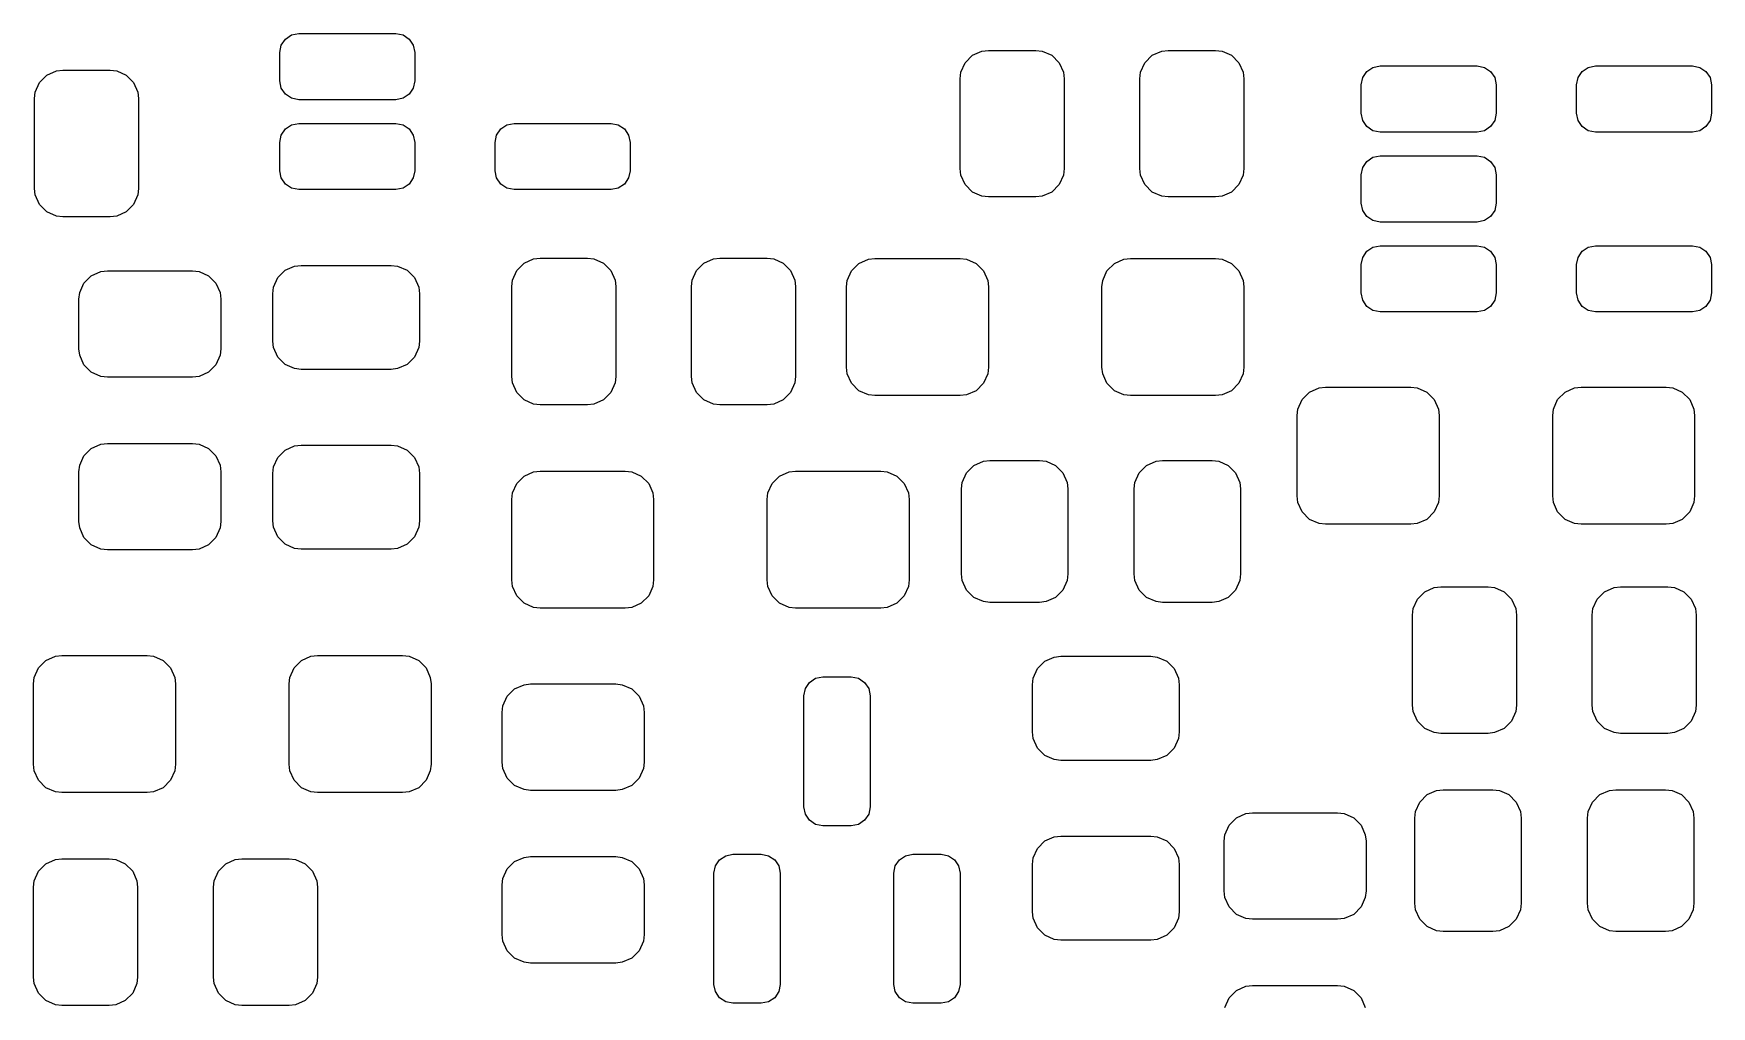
# Model space of a CAD drawing. Header units: inches. Extents: x 0.27 to 2.92, y 0.26 to 1.72.
# Drawn here: x 0.795 to 1.493, y 0.853 to 1.258 of the extents above; entities that cross this region are included whole.
import ezdxf

# ---------------------------------------------------------------- set-up
doc = ezdxf.new("R2010")
doc.units = ezdxf.units.IN
doc.header["$MEASUREMENT"] = 0
doc.layers.add('BLACK', color=250, linetype='CONTINUOUS')

msp = doc.modelspace()

# ---------------------------------------------------------------- linework, layer by layer
at = {"layer": 'BLACK', "linetype": 'CONTINUOUS'}
for p, q in [((0.90004, 1.25527), (0.9026, 1.25698)), ((0.9026, 1.25698), (0.90561, 1.25758)), ((0.90561, 1.25758), (0.94596, 1.25758)), ((0.94596, 1.25758), (0.94898, 1.25698)), ((0.94898, 1.25698), (0.95153, 1.25527)), ((0.89774, 1.2497), (0.89834, 1.25272)), ((0.89774, 1.23789), (0.89774, 1.2497)), ((0.89834, 1.25272), (0.90004, 1.25527)), ((0.95153, 1.25527), (0.95324, 1.25272)), ((0.95324, 1.25272), (0.95384, 1.2497)), ((0.95384, 1.2497), (0.95384, 1.23789)), ((1.18584, 1.24852), (1.18982, 1.25028)), ((1.18982, 1.25028), (1.19252, 1.25059)), ((1.19252, 1.25059), (1.2122, 1.25059)), ((1.2122, 1.25059), (1.21491, 1.25028)), ((1.21491, 1.25028), (1.21888, 1.24852)), ((1.26065, 1.24852), (1.26462, 1.25028)), ((1.26462, 1.25028), (1.26732, 1.25059)), ((1.26732, 1.25059), (1.28701, 1.25059)), ((1.28701, 1.25059), (1.28971, 1.25028)), ((1.28971, 1.25028), (1.29368, 1.24852)), ((1.18102, 1.24148), (1.18278, 1.24545)), ((1.18278, 1.24545), (1.18584, 1.24852)), ((1.21888, 1.24852), (1.22195, 1.24545)), ((1.22195, 1.24545), (1.2237, 1.24148)), ((1.25583, 1.24148), (1.25758, 1.24545)), ((1.25758, 1.24545), (1.26065, 1.24852)), ((1.29368, 1.24852), (1.29675, 1.24545)), ((1.29675, 1.24545), (1.29851, 1.24148)), ((1.34994, 1.24179), (1.3525, 1.2435)), ((1.3525, 1.2435), (1.35551, 1.24409)), ((1.35551, 1.24409), (1.39587, 1.24409)), ((1.39587, 1.24409), (1.39888, 1.2435)), ((1.39888, 1.2435), (1.40143, 1.24179)), ((1.43951, 1.24179), (1.44207, 1.2435)), ((1.44207, 1.2435), (1.44508, 1.24409)), ((1.44508, 1.24409), (1.48543, 1.24409)), ((1.48543, 1.24409), (1.48845, 1.2435)), ((1.48845, 1.2435), (1.491, 1.24179)), ((0.79598, 1.23322), (0.79774, 1.23719)), ((0.79774, 1.23719), (0.80081, 1.24026)), ((0.80081, 1.24026), (0.80478, 1.24201)), ((0.80478, 1.24201), (0.80748, 1.24232)), ((0.80748, 1.24232), (0.82717, 1.24232)), ((0.82717, 1.24232), (0.82987, 1.24201)), ((0.82987, 1.24201), (0.83384, 1.24026)), ((0.83384, 1.24026), (0.83691, 1.23719)), ((0.83691, 1.23719), (0.83866, 1.23322)), ((0.89834, 1.23488), (0.89774, 1.23789)), ((0.95384, 1.23789), (0.95324, 1.23488)), ((1.18071, 1.23878), (1.18102, 1.24148)), ((1.18071, 1.20138), (1.18071, 1.23878)), ((1.2237, 1.24148), (1.22402, 1.23878)), ((1.22402, 1.23878), (1.22402, 1.20138)), ((1.25551, 1.23878), (1.25583, 1.24148)), ((1.25551, 1.20138), (1.25551, 1.23878)), ((1.29851, 1.24148), (1.29882, 1.23878)), ((1.29882, 1.23878), (1.29882, 1.20138)), ((1.34764, 1.23622), (1.34824, 1.23923)), ((1.34764, 1.22441), (1.34764, 1.23622)), ((1.34824, 1.23923), (1.34994, 1.24179)), ((1.40143, 1.24179), (1.40314, 1.23923)), ((1.40314, 1.23923), (1.40374, 1.23622)), ((1.40374, 1.23622), (1.40374, 1.22441)), ((1.4372, 1.23622), (1.4378, 1.23923)), ((1.4372, 1.22441), (1.4372, 1.23622)), ((1.4378, 1.23923), (1.43951, 1.24179)), ((1.491, 1.24179), (1.49271, 1.23923)), ((1.49271, 1.23923), (1.49331, 1.23622)), ((1.49331, 1.23622), (1.49331, 1.22441)), ((0.79567, 1.23051), (0.79598, 1.23322)), ((0.79567, 1.19311), (0.79567, 1.23051)), ((0.83866, 1.23322), (0.83898, 1.23051)), ((0.83898, 1.23051), (0.83898, 1.19311)), ((0.90004, 1.23233), (0.89834, 1.23488)), ((0.9026, 1.23062), (0.90004, 1.23233)), ((0.90561, 1.23002), (0.9026, 1.23062)), ((0.94596, 1.23002), (0.90561, 1.23002)), ((0.94898, 1.23062), (0.94596, 1.23002)), ((0.95153, 1.23233), (0.94898, 1.23062)), ((0.95324, 1.23488), (0.95153, 1.23233)), ((1.34824, 1.2214), (1.34764, 1.22441)), ((1.40374, 1.22441), (1.40314, 1.2214)), ((1.4378, 1.2214), (1.4372, 1.22441)), ((1.49331, 1.22441), (1.49271, 1.2214)), ((0.89774, 1.2123), (0.89834, 1.21532)), ((0.89834, 1.21532), (0.90004, 1.21787)), ((0.90004, 1.21787), (0.9026, 1.21958)), ((0.9026, 1.21958), (0.90561, 1.22018)), ((0.90561, 1.22018), (0.94596, 1.22018)), ((0.94596, 1.22018), (0.94898, 1.21958)), ((0.94898, 1.21958), (0.95153, 1.21787)), ((0.95153, 1.21787), (0.95324, 1.21532)), ((0.95324, 1.21532), (0.95384, 1.2123)), ((0.9873, 1.2123), (0.9879, 1.21532)), ((0.9879, 1.21532), (0.98961, 1.21787)), ((0.98961, 1.21787), (0.99216, 1.21958)), ((0.99216, 1.21958), (0.99518, 1.22018)), ((0.99518, 1.22018), (1.03553, 1.22018)), ((1.03553, 1.22018), (1.03854, 1.21958)), ((1.03854, 1.21958), (1.0411, 1.21787)), ((1.0411, 1.21787), (1.04281, 1.21532)), ((1.04281, 1.21532), (1.04341, 1.2123)), ((1.34994, 1.21884), (1.34824, 1.2214)), ((1.3525, 1.21713), (1.34994, 1.21884)), ((1.35551, 1.21654), (1.3525, 1.21713)), ((1.39587, 1.21654), (1.35551, 1.21654)), ((1.39888, 1.21713), (1.39587, 1.21654)), ((1.40143, 1.21884), (1.39888, 1.21713)), ((1.40314, 1.2214), (1.40143, 1.21884)), ((1.43951, 1.21884), (1.4378, 1.2214)), ((1.44207, 1.21713), (1.43951, 1.21884)), ((1.44508, 1.21654), (1.44207, 1.21713)), ((1.48543, 1.21654), (1.44508, 1.21654)), ((1.48845, 1.21713), (1.48543, 1.21654)), ((1.491, 1.21884), (1.48845, 1.21713)), ((1.49271, 1.2214), (1.491, 1.21884)), ((0.89774, 1.20049), (0.89774, 1.2123)), ((0.95384, 1.2123), (0.95384, 1.20049)), ((0.9873, 1.20049), (0.9873, 1.2123)), ((1.04341, 1.2123), (1.04341, 1.20049)), ((1.18102, 1.19867), (1.18071, 1.20138)), ((1.22402, 1.20138), (1.2237, 1.19867)), ((1.25583, 1.19867), (1.25551, 1.20138)), ((1.29882, 1.20138), (1.29851, 1.19867)), ((1.34764, 1.19882), (1.34824, 1.20183)), ((1.34824, 1.20183), (1.34994, 1.20439)), ((1.34994, 1.20439), (1.3525, 1.20609)), ((1.3525, 1.20609), (1.35551, 1.20669)), ((1.35551, 1.20669), (1.39587, 1.20669)), ((1.39587, 1.20669), (1.39888, 1.20609)), ((1.39888, 1.20609), (1.40143, 1.20439)), ((1.40143, 1.20439), (1.40314, 1.20183)), ((1.40314, 1.20183), (1.40374, 1.19882)), ((0.89834, 1.19748), (0.89774, 1.20049)), ((0.90004, 1.19492), (0.89834, 1.19748)), ((0.9026, 1.19322), (0.90004, 1.19492)), ((0.95153, 1.19492), (0.94898, 1.19322)), ((0.95324, 1.19748), (0.95153, 1.19492)), ((0.95384, 1.20049), (0.95324, 1.19748)), ((0.9879, 1.19748), (0.9873, 1.20049)), ((0.98961, 1.19492), (0.9879, 1.19748)), ((0.99216, 1.19322), (0.98961, 1.19492)), ((1.0411, 1.19492), (1.03854, 1.19322)), ((1.04281, 1.19748), (1.0411, 1.19492)), ((1.04341, 1.20049), (1.04281, 1.19748)), ((1.18278, 1.1947), (1.18102, 1.19867)), ((1.18584, 1.19163), (1.18278, 1.1947)), ((1.22195, 1.1947), (1.21888, 1.19163)), ((1.2237, 1.19867), (1.22195, 1.1947)), ((1.25758, 1.1947), (1.25583, 1.19867)), ((1.26065, 1.19163), (1.25758, 1.1947)), ((1.29675, 1.1947), (1.29368, 1.19163)), ((1.29851, 1.19867), (1.29675, 1.1947)), ((1.34764, 1.18701), (1.34764, 1.19882)), ((1.40374, 1.19882), (1.40374, 1.18701)), ((0.79598, 1.19041), (0.79567, 1.19311)), ((0.79774, 1.18644), (0.79598, 1.19041)), ((0.83866, 1.19041), (0.83691, 1.18644)), ((0.83898, 1.19311), (0.83866, 1.19041)), ((0.90561, 1.19262), (0.9026, 1.19322)), ((0.94596, 1.19262), (0.90561, 1.19262)), ((0.94898, 1.19322), (0.94596, 1.19262)), ((0.99518, 1.19262), (0.99216, 1.19322)), ((1.03553, 1.19262), (0.99518, 1.19262)), ((1.03854, 1.19322), (1.03553, 1.19262)), ((1.18982, 1.18988), (1.18584, 1.19163)), ((1.19252, 1.18957), (1.18982, 1.18988)), ((1.2122, 1.18957), (1.19252, 1.18957)), ((1.21491, 1.18988), (1.2122, 1.18957)), ((1.21888, 1.19163), (1.21491, 1.18988)), ((1.26462, 1.18988), (1.26065, 1.19163)), ((1.26732, 1.18957), (1.26462, 1.18988)), ((1.28701, 1.18957), (1.26732, 1.18957)), ((1.28971, 1.18988), (1.28701, 1.18957)), ((1.29368, 1.19163), (1.28971, 1.18988)), ((1.34824, 1.18399), (1.34764, 1.18701)), ((1.40374, 1.18701), (1.40314, 1.18399)), ((0.80081, 1.18337), (0.79774, 1.18644)), ((0.80478, 1.18161), (0.80081, 1.18337)), ((0.80748, 1.1813), (0.80478, 1.18161)), ((0.82717, 1.1813), (0.80748, 1.1813)), ((0.82987, 1.18161), (0.82717, 1.1813)), ((0.83384, 1.18337), (0.82987, 1.18161)), ((0.83691, 1.18644), (0.83384, 1.18337)), ((1.34994, 1.18144), (1.34824, 1.18399)), ((1.3525, 1.17973), (1.34994, 1.18144)), ((1.35551, 1.17913), (1.3525, 1.17973)), ((1.39888, 1.17973), (1.39587, 1.17913)), ((1.40143, 1.18144), (1.39888, 1.17973)), ((1.40314, 1.18399), (1.40143, 1.18144)), ((1.39587, 1.17913), (1.35551, 1.17913)), ((1.34824, 1.16443), (1.34994, 1.16699)), ((1.34994, 1.16699), (1.3525, 1.16869)), ((1.3525, 1.16869), (1.35551, 1.16929)), ((1.35551, 1.16929), (1.39587, 1.16929)), ((1.39587, 1.16929), (1.39888, 1.16869)), ((1.39888, 1.16869), (1.40143, 1.16699)), ((1.40143, 1.16699), (1.40314, 1.16443)), ((1.4378, 1.16443), (1.43951, 1.16699)), ((1.43951, 1.16699), (1.44207, 1.16869)), ((1.44207, 1.16869), (1.44508, 1.16929)), ((1.44508, 1.16929), (1.48543, 1.16929)), ((1.48543, 1.16929), (1.48845, 1.16869)), ((1.48845, 1.16869), (1.491, 1.16699)), ((1.491, 1.16699), (1.49271, 1.16443)), ((0.82328, 1.15854), (0.82598, 1.15886)), ((0.82598, 1.15886), (0.86142, 1.15886)), ((0.86142, 1.15886), (0.86412, 1.15854)), ((0.89685, 1.15599), (0.89992, 1.15906)), ((0.89992, 1.15906), (0.90389, 1.16081)), ((0.90389, 1.16081), (0.90659, 1.16112)), ((0.90659, 1.16112), (0.944, 1.16112)), ((0.944, 1.16112), (0.9467, 1.16081)), ((0.9467, 1.16081), (0.95067, 1.15906)), ((0.95067, 1.15906), (0.95374, 1.15599)), ((0.99451, 1.15497), (0.99626, 1.15894)), ((0.99626, 1.15894), (0.99933, 1.16201)), ((0.99933, 1.16201), (1.0033, 1.16376)), ((1.0033, 1.16376), (1.006, 1.16407)), ((1.006, 1.16407), (1.02569, 1.16407)), ((1.02569, 1.16407), (1.02839, 1.16376)), ((1.02839, 1.16376), (1.03236, 1.16201)), ((1.03236, 1.16201), (1.03543, 1.15894)), ((1.03543, 1.15894), (1.03719, 1.15497)), ((1.06931, 1.15497), (1.07106, 1.15894)), ((1.07106, 1.15894), (1.07413, 1.16201)), ((1.07413, 1.16201), (1.0781, 1.16376)), ((1.0781, 1.16376), (1.08081, 1.16407)), ((1.08081, 1.16407), (1.10049, 1.16407)), ((1.10049, 1.16407), (1.1032, 1.16376)), ((1.1032, 1.16376), (1.10717, 1.16201)), ((1.10717, 1.16201), (1.11024, 1.15894)), ((1.11024, 1.15894), (1.11199, 1.15497)), ((1.13378, 1.15487), (1.13553, 1.15884)), ((1.13553, 1.15884), (1.1386, 1.16191)), ((1.1386, 1.16191), (1.14257, 1.16366)), ((1.14257, 1.16366), (1.14528, 1.16398)), ((1.14528, 1.16398), (1.18071, 1.16398)), ((1.18071, 1.16398), (1.18341, 1.16366)), ((1.18341, 1.16366), (1.18738, 1.16191)), ((1.18738, 1.16191), (1.19045, 1.15884)), ((1.19045, 1.15884), (1.19221, 1.15487)), ((1.24008, 1.15487), (1.24183, 1.15884)), ((1.24183, 1.15884), (1.2449, 1.16191)), ((1.2449, 1.16191), (1.24887, 1.16366)), ((1.24887, 1.16366), (1.25157, 1.16398)), ((1.25157, 1.16398), (1.28701, 1.16398)), ((1.28701, 1.16398), (1.28971, 1.16366)), ((1.28971, 1.16366), (1.29368, 1.16191)), ((1.29368, 1.16191), (1.29675, 1.15884)), ((1.29675, 1.15884), (1.29851, 1.15487)), ((1.34764, 1.16142), (1.34824, 1.16443)), ((1.34764, 1.14961), (1.34764, 1.16142)), ((1.40314, 1.16443), (1.40374, 1.16142)), ((1.40374, 1.16142), (1.40374, 1.14961)), ((1.4372, 1.16142), (1.4378, 1.16443)), ((1.4372, 1.14961), (1.4372, 1.16142)), ((1.49271, 1.16443), (1.49331, 1.16142)), ((1.49331, 1.16142), (1.49331, 1.14961)), ((0.81449, 1.14975), (0.81624, 1.15372)), ((0.81624, 1.15372), (0.81931, 1.15679)), ((0.81931, 1.15679), (0.82328, 1.15854)), ((0.86412, 1.15854), (0.86809, 1.15679)), ((0.86809, 1.15679), (0.87116, 1.15372)), ((0.87116, 1.15372), (0.87291, 1.14975)), ((0.89478, 1.14931), (0.8951, 1.15202)), ((0.8951, 1.15202), (0.89685, 1.15599)), ((0.95374, 1.15599), (0.95549, 1.15202)), ((0.95549, 1.15202), (0.95581, 1.14931)), ((0.99419, 1.15226), (0.99451, 1.15497)), ((0.99419, 1.11486), (0.99419, 1.15226)), ((1.03719, 1.15497), (1.0375, 1.15226)), ((1.0375, 1.15226), (1.0375, 1.11486)), ((1.069, 1.15226), (1.06931, 1.15497)), ((1.069, 1.11486), (1.069, 1.15226)), ((1.11199, 1.15497), (1.1123, 1.15226)), ((1.1123, 1.15226), (1.1123, 1.11486)), ((1.13346, 1.15217), (1.13378, 1.15487)), ((1.13346, 1.1187), (1.13346, 1.15217)), ((1.19221, 1.15487), (1.19252, 1.15217)), ((1.19252, 1.15217), (1.19252, 1.1187)), ((1.23976, 1.15217), (1.24008, 1.15487)), ((1.23976, 1.1187), (1.23976, 1.15217)), ((1.29851, 1.15487), (1.29882, 1.15217)), ((1.29882, 1.15217), (1.29882, 1.1187)), ((0.81417, 1.14705), (0.81449, 1.14975)), ((0.81417, 1.12638), (0.81417, 1.14705)), ((0.87291, 1.14975), (0.87323, 1.14705)), ((0.87323, 1.14705), (0.87323, 1.12638)), ((0.89478, 1.12963), (0.89478, 1.14931)), ((0.95581, 1.14931), (0.95581, 1.12963)), ((1.34824, 1.14659), (1.34764, 1.14961)), ((1.34994, 1.14404), (1.34824, 1.14659)), ((1.40314, 1.14659), (1.40143, 1.14404)), ((1.40374, 1.14961), (1.40314, 1.14659)), ((1.4378, 1.14659), (1.4372, 1.14961)), ((1.43951, 1.14404), (1.4378, 1.14659)), ((1.49271, 1.14659), (1.491, 1.14404)), ((1.49331, 1.14961), (1.49271, 1.14659)), ((1.3525, 1.14233), (1.34994, 1.14404)), ((1.35551, 1.14173), (1.3525, 1.14233)), ((1.39587, 1.14173), (1.35551, 1.14173)), ((1.39888, 1.14233), (1.39587, 1.14173)), ((1.40143, 1.14404), (1.39888, 1.14233)), ((1.44207, 1.14233), (1.43951, 1.14404)), ((1.44508, 1.14173), (1.44207, 1.14233)), ((1.48543, 1.14173), (1.44508, 1.14173)), ((1.48845, 1.14233), (1.48543, 1.14173)), ((1.491, 1.14404), (1.48845, 1.14233)), ((0.81449, 1.12367), (0.81417, 1.12638)), ((0.87323, 1.12638), (0.87291, 1.12367)), ((0.8951, 1.12692), (0.89478, 1.12963)), ((0.89685, 1.12295), (0.8951, 1.12692)), ((0.95549, 1.12692), (0.95374, 1.12295)), ((0.95581, 1.12963), (0.95549, 1.12692)), ((0.81624, 1.1197), (0.81449, 1.12367)), ((0.81931, 1.11663), (0.81624, 1.1197)), ((0.87116, 1.1197), (0.86809, 1.11663)), ((0.87291, 1.12367), (0.87116, 1.1197)), ((0.89992, 1.11988), (0.89685, 1.12295)), ((0.90389, 1.11813), (0.89992, 1.11988)), ((0.90659, 1.11781), (0.90389, 1.11813)), ((0.944, 1.11781), (0.90659, 1.11781)), ((0.9467, 1.11813), (0.944, 1.11781)), ((0.95067, 1.11988), (0.9467, 1.11813)), ((0.95374, 1.12295), (0.95067, 1.11988)), ((1.13378, 1.116), (1.13346, 1.1187)), ((1.19252, 1.1187), (1.19221, 1.116)), ((1.24008, 1.116), (1.23976, 1.1187)), ((1.29882, 1.1187), (1.29851, 1.116)), ((0.82328, 1.11488), (0.81931, 1.11663)), ((0.82598, 1.11457), (0.82328, 1.11488)), ((0.86142, 1.11457), (0.82598, 1.11457)), ((0.86412, 1.11488), (0.86142, 1.11457)), ((0.86809, 1.11663), (0.86412, 1.11488)), ((0.99451, 1.11216), (0.99419, 1.11486)), ((0.99626, 1.10819), (0.99451, 1.11216)), ((1.03719, 1.11216), (1.03543, 1.10819)), ((1.0375, 1.11486), (1.03719, 1.11216)), ((1.06931, 1.11216), (1.069, 1.11486)), ((1.07106, 1.10819), (1.06931, 1.11216)), ((1.11199, 1.11216), (1.11024, 1.10819)), ((1.1123, 1.11486), (1.11199, 1.11216)), ((1.13553, 1.11203), (1.13378, 1.116)), ((1.1386, 1.10896), (1.13553, 1.11203)), ((1.19045, 1.11203), (1.18738, 1.10896)), ((1.19221, 1.116), (1.19045, 1.11203)), ((1.24183, 1.11203), (1.24008, 1.116)), ((1.2449, 1.10896), (1.24183, 1.11203)), ((1.29675, 1.11203), (1.29368, 1.10896)), ((1.29851, 1.116), (1.29675, 1.11203)), ((1.3261, 1.10837), (1.33007, 1.11012)), ((1.33007, 1.11012), (1.33278, 1.11043)), ((1.33278, 1.11043), (1.36821, 1.11043)), ((1.36821, 1.11043), (1.37091, 1.11012)), ((1.37091, 1.11012), (1.37488, 1.10837)), ((1.4324, 1.10837), (1.43637, 1.11012)), ((1.43637, 1.11012), (1.43907, 1.11043)), ((1.43907, 1.11043), (1.47451, 1.11043)), ((1.47451, 1.11043), (1.47721, 1.11012)), ((1.47721, 1.11012), (1.48118, 1.10837)), ((0.99933, 1.10512), (0.99626, 1.10819)), ((1.0033, 1.10336), (0.99933, 1.10512)), ((1.006, 1.10305), (1.0033, 1.10336)), ((1.02569, 1.10305), (1.006, 1.10305)), ((1.02839, 1.10336), (1.02569, 1.10305)), ((1.03236, 1.10512), (1.02839, 1.10336)), ((1.03543, 1.10819), (1.03236, 1.10512)), ((1.07413, 1.10512), (1.07106, 1.10819)), ((1.0781, 1.10336), (1.07413, 1.10512)), ((1.08081, 1.10305), (1.0781, 1.10336)), ((1.10049, 1.10305), (1.08081, 1.10305)), ((1.1032, 1.10336), (1.10049, 1.10305)), ((1.10717, 1.10512), (1.1032, 1.10336)), ((1.11024, 1.10819), (1.10717, 1.10512)), ((1.14257, 1.1072), (1.1386, 1.10896)), ((1.14528, 1.10689), (1.14257, 1.1072)), ((1.18071, 1.10689), (1.14528, 1.10689)), ((1.18341, 1.1072), (1.18071, 1.10689)), ((1.18738, 1.10896), (1.18341, 1.1072)), ((1.24887, 1.1072), (1.2449, 1.10896)), ((1.25157, 1.10689), (1.24887, 1.1072)), ((1.28701, 1.10689), (1.25157, 1.10689)), ((1.28971, 1.1072), (1.28701, 1.10689)), ((1.29368, 1.10896), (1.28971, 1.1072)), ((1.32128, 1.10133), (1.32303, 1.1053)), ((1.32303, 1.1053), (1.3261, 1.10837)), ((1.37488, 1.10837), (1.37795, 1.1053)), ((1.37795, 1.1053), (1.37971, 1.10133)), ((1.42758, 1.10133), (1.42933, 1.1053)), ((1.42933, 1.1053), (1.4324, 1.10837)), ((1.48118, 1.10837), (1.48425, 1.1053)), ((1.48425, 1.1053), (1.48601, 1.10133)), ((1.32096, 1.09862), (1.32128, 1.10133)), ((1.32096, 1.06516), (1.32096, 1.09862)), ((1.37971, 1.10133), (1.38002, 1.09862)), ((1.38002, 1.09862), (1.38002, 1.06516)), ((1.42726, 1.09862), (1.42758, 1.10133)), ((1.42726, 1.06516), (1.42726, 1.09862)), ((1.48601, 1.10133), (1.48632, 1.09862)), ((1.48632, 1.09862), (1.48632, 1.06516)), ((0.81624, 1.08187), (0.81931, 1.08494)), ((0.81931, 1.08494), (0.82328, 1.08669)), ((0.82328, 1.08669), (0.82598, 1.08701)), ((0.82598, 1.08701), (0.86142, 1.08701)), ((0.86142, 1.08701), (0.86412, 1.08669)), ((0.86412, 1.08669), (0.86809, 1.08494)), ((0.86809, 1.08494), (0.87116, 1.08187)), ((0.89685, 1.08118), (0.89992, 1.08425)), ((0.89992, 1.08425), (0.90389, 1.08601)), ((0.90389, 1.08601), (0.90659, 1.08632)), ((0.90659, 1.08632), (0.944, 1.08632)), ((0.944, 1.08632), (0.9467, 1.08601)), ((0.9467, 1.08601), (0.95067, 1.08425)), ((0.95067, 1.08425), (0.95374, 1.08118)), ((0.81417, 1.0752), (0.81449, 1.0779)), ((0.81417, 1.05453), (0.81417, 1.0752)), ((0.81449, 1.0779), (0.81624, 1.08187)), ((0.87116, 1.08187), (0.87291, 1.0779)), ((0.87291, 1.0779), (0.87323, 1.0752)), ((0.87323, 1.0752), (0.87323, 1.05453)), ((0.89478, 1.07451), (0.8951, 1.07721)), ((0.8951, 1.07721), (0.89685, 1.08118)), ((0.95374, 1.08118), (0.95549, 1.07721)), ((0.95549, 1.07721), (0.95581, 1.07451)), ((0.99933, 1.07343), (1.0033, 1.07518)), ((1.0033, 1.07518), (1.006, 1.07549)), ((1.006, 1.07549), (1.04144, 1.07549)), ((1.04144, 1.07549), (1.04414, 1.07518)), ((1.04414, 1.07518), (1.04811, 1.07343)), ((1.10563, 1.07343), (1.1096, 1.07518)), ((1.1096, 1.07518), (1.1123, 1.07549)), ((1.1123, 1.07549), (1.14774, 1.07549)), ((1.14774, 1.07549), (1.15044, 1.07518)), ((1.15044, 1.07518), (1.15441, 1.07343)), ((1.18337, 1.07479), (1.18644, 1.07785)), ((1.18644, 1.07785), (1.19041, 1.07961)), ((1.19041, 1.07961), (1.19311, 1.07992)), ((1.19311, 1.07992), (1.21378, 1.07992)), ((1.21378, 1.07992), (1.21648, 1.07961)), ((1.21648, 1.07961), (1.22045, 1.07785)), ((1.22045, 1.07785), (1.22352, 1.07479)), ((1.25522, 1.07479), (1.25829, 1.07785)), ((1.25829, 1.07785), (1.26226, 1.07961)), ((1.26226, 1.07961), (1.26496, 1.07992)), ((1.26496, 1.07992), (1.28563, 1.07992)), ((1.28563, 1.07992), (1.28833, 1.07961)), ((1.28833, 1.07961), (1.2923, 1.07785)), ((1.2923, 1.07785), (1.29537, 1.07479)), ((0.89478, 1.05482), (0.89478, 1.07451)), ((0.95581, 1.07451), (0.95581, 1.05482)), ((0.99451, 1.06639), (0.99626, 1.07036)), ((0.99626, 1.07036), (0.99933, 1.07343)), ((1.04811, 1.07343), (1.05118, 1.07036)), ((1.05118, 1.07036), (1.05293, 1.06639)), ((1.10081, 1.06639), (1.10256, 1.07036)), ((1.10256, 1.07036), (1.10563, 1.07343)), ((1.15441, 1.07343), (1.15748, 1.07036)), ((1.15748, 1.07036), (1.15923, 1.06639)), ((1.1813, 1.06811), (1.18161, 1.07081)), ((1.1813, 1.03268), (1.1813, 1.06811)), ((1.18161, 1.07081), (1.18337, 1.07479)), ((1.22352, 1.07479), (1.22528, 1.07081)), ((1.22528, 1.07081), (1.22559, 1.06811)), ((1.22559, 1.06811), (1.22559, 1.03268)), ((1.25315, 1.06811), (1.25346, 1.07081)), ((1.25315, 1.03268), (1.25315, 1.06811)), ((1.25346, 1.07081), (1.25522, 1.07479)), ((1.29537, 1.07479), (1.29713, 1.07081)), ((1.29713, 1.07081), (1.29744, 1.06811)), ((1.29744, 1.06811), (1.29744, 1.03268)), ((0.99419, 1.06368), (0.99451, 1.06639)), ((0.99419, 1.03022), (0.99419, 1.06368)), ((1.05293, 1.06639), (1.05325, 1.06368)), ((1.05325, 1.06368), (1.05325, 1.03022)), ((1.10049, 1.06368), (1.10081, 1.06639)), ((1.10049, 1.03022), (1.10049, 1.06368)), ((1.15923, 1.06639), (1.15955, 1.06368)), ((1.15955, 1.06368), (1.15955, 1.03022)), ((1.32128, 1.06245), (1.32096, 1.06516)), ((1.32303, 1.05848), (1.32128, 1.06245)), ((1.37971, 1.06245), (1.37795, 1.05848)), ((1.38002, 1.06516), (1.37971, 1.06245)), ((1.42758, 1.06245), (1.42726, 1.06516)), ((1.42933, 1.05848), (1.42758, 1.06245)), ((1.48601, 1.06245), (1.48425, 1.05848)), ((1.48632, 1.06516), (1.48601, 1.06245)), ((0.81449, 1.05182), (0.81417, 1.05453)), ((0.87323, 1.05453), (0.87291, 1.05182)), ((0.8951, 1.05212), (0.89478, 1.05482)), ((0.95581, 1.05482), (0.95549, 1.05212)), ((1.3261, 1.05541), (1.32303, 1.05848)), ((1.33007, 1.05366), (1.3261, 1.05541)), ((1.37488, 1.05541), (1.37091, 1.05366)), ((1.37795, 1.05848), (1.37488, 1.05541)), ((1.4324, 1.05541), (1.42933, 1.05848)), ((1.43637, 1.05366), (1.4324, 1.05541)), ((1.48118, 1.05541), (1.47721, 1.05366)), ((1.48425, 1.05848), (1.48118, 1.05541)), ((0.81624, 1.04785), (0.81449, 1.05182)), ((0.81931, 1.04478), (0.81624, 1.04785)), ((0.87116, 1.04785), (0.86809, 1.04478)), ((0.87291, 1.05182), (0.87116, 1.04785)), ((0.89685, 1.04815), (0.8951, 1.05212)), ((0.89992, 1.04508), (0.89685, 1.04815)), ((0.95374, 1.04815), (0.95067, 1.04508)), ((0.95549, 1.05212), (0.95374, 1.04815)), ((1.33278, 1.05335), (1.33007, 1.05366)), ((1.36821, 1.05335), (1.33278, 1.05335)), ((1.37091, 1.05366), (1.36821, 1.05335)), ((1.43907, 1.05335), (1.43637, 1.05366)), ((1.47451, 1.05335), (1.43907, 1.05335)), ((1.47721, 1.05366), (1.47451, 1.05335)), ((0.82328, 1.04303), (0.81931, 1.04478)), ((0.82598, 1.04272), (0.82328, 1.04303)), ((0.86142, 1.04272), (0.82598, 1.04272)), ((0.86412, 1.04303), (0.86142, 1.04272)), ((0.86809, 1.04478), (0.86412, 1.04303)), ((0.90389, 1.04333), (0.89992, 1.04508)), ((0.90659, 1.04301), (0.90389, 1.04333)), ((0.944, 1.04301), (0.90659, 1.04301)), ((0.9467, 1.04333), (0.944, 1.04301)), ((0.95067, 1.04508), (0.9467, 1.04333)), ((0.99451, 1.02751), (0.99419, 1.03022)), ((0.99626, 1.02354), (0.99451, 1.02751)), ((1.05293, 1.02751), (1.05118, 1.02354)), ((1.05325, 1.03022), (1.05293, 1.02751)), ((1.10081, 1.02751), (1.10049, 1.03022)), ((1.10256, 1.02354), (1.10081, 1.02751)), ((1.15923, 1.02751), (1.15748, 1.02354)), ((1.15955, 1.03022), (1.15923, 1.02751)), ((1.18161, 1.02997), (1.1813, 1.03268)), ((1.18337, 1.026), (1.18161, 1.02997)), ((1.22528, 1.02997), (1.22352, 1.026)), ((1.22559, 1.03268), (1.22528, 1.02997)), ((1.25346, 1.02997), (1.25315, 1.03268)), ((1.25522, 1.026), (1.25346, 1.02997)), ((1.29713, 1.02997), (1.29537, 1.026)), ((1.29744, 1.03268), (1.29713, 1.02997)), ((1.37403, 1.0253), (1.378, 1.02705)), ((1.378, 1.02705), (1.38071, 1.02736)), ((1.38071, 1.02736), (1.40039, 1.02736)), ((1.40039, 1.02736), (1.4031, 1.02705)), ((1.4031, 1.02705), (1.40707, 1.0253)), ((1.44884, 1.0253), (1.45281, 1.02705)), ((1.45281, 1.02705), (1.45551, 1.02736)), ((1.45551, 1.02736), (1.4752, 1.02736)), ((1.4752, 1.02736), (1.4779, 1.02705)), ((1.4779, 1.02705), (1.48187, 1.0253)), ((0.99933, 1.02047), (0.99626, 1.02354)), ((1.0033, 1.01872), (0.99933, 1.02047)), ((1.04811, 1.02047), (1.04414, 1.01872)), ((1.05118, 1.02354), (1.04811, 1.02047)), ((1.10563, 1.02047), (1.10256, 1.02354)), ((1.1096, 1.01872), (1.10563, 1.02047)), ((1.15441, 1.02047), (1.15044, 1.01872)), ((1.15748, 1.02354), (1.15441, 1.02047)), ((1.18644, 1.02293), (1.18337, 1.026)), ((1.19041, 1.02118), (1.18644, 1.02293)), ((1.19311, 1.02087), (1.19041, 1.02118)), ((1.21378, 1.02087), (1.19311, 1.02087)), ((1.21648, 1.02118), (1.21378, 1.02087)), ((1.22045, 1.02293), (1.21648, 1.02118)), ((1.22352, 1.026), (1.22045, 1.02293)), ((1.25829, 1.02293), (1.25522, 1.026)), ((1.26226, 1.02118), (1.25829, 1.02293)), ((1.26496, 1.02087), (1.26226, 1.02118)), ((1.28563, 1.02087), (1.26496, 1.02087)), ((1.28833, 1.02118), (1.28563, 1.02087)), ((1.2923, 1.02293), (1.28833, 1.02118)), ((1.29537, 1.026), (1.2923, 1.02293)), ((1.36921, 1.01826), (1.37096, 1.02223)), ((1.37096, 1.02223), (1.37403, 1.0253)), ((1.40707, 1.0253), (1.41014, 1.02223)), ((1.41014, 1.02223), (1.41189, 1.01826)), ((1.44401, 1.01826), (1.44577, 1.02223)), ((1.44577, 1.02223), (1.44884, 1.0253)), ((1.48187, 1.0253), (1.48494, 1.02223)), ((1.48494, 1.02223), (1.48669, 1.01826)), ((1.006, 1.01841), (1.0033, 1.01872)), ((1.04144, 1.01841), (1.006, 1.01841)), ((1.04414, 1.01872), (1.04144, 1.01841)), ((1.1123, 1.01841), (1.1096, 1.01872)), ((1.14774, 1.01841), (1.1123, 1.01841)), ((1.15044, 1.01872), (1.14774, 1.01841)), ((1.3689, 1.01555), (1.36921, 1.01826)), ((1.3689, 0.97815), (1.3689, 1.01555)), ((1.41189, 1.01826), (1.4122, 1.01555)), ((1.4122, 1.01555), (1.4122, 0.97815)), ((1.4437, 1.01555), (1.44401, 1.01826)), ((1.4437, 0.97815), (1.4437, 1.01555)), ((1.48669, 1.01826), (1.48701, 1.01555)), ((1.48701, 1.01555), (1.48701, 0.97815)), ((0.80041, 0.9967), (0.80438, 0.99846)), ((0.80438, 0.99846), (0.80709, 0.99877)), ((0.80709, 0.99877), (0.84252, 0.99877)), ((0.84252, 0.99877), (0.84522, 0.99846)), ((0.84522, 0.99846), (0.84919, 0.9967)), ((0.90671, 0.9967), (0.91068, 0.99846)), ((0.91068, 0.99846), (0.91339, 0.99877)), ((0.91339, 0.99877), (0.94882, 0.99877)), ((0.94882, 0.99877), (0.95152, 0.99846)), ((0.95152, 0.99846), (0.95549, 0.9967)), ((1.21993, 0.99811), (1.22264, 0.99843)), ((1.22264, 0.99843), (1.26004, 0.99843)), ((1.26004, 0.99843), (1.26274, 0.99811)), ((0.79559, 0.98966), (0.79734, 0.99363)), ((0.79734, 0.99363), (0.80041, 0.9967)), ((0.84919, 0.9967), (0.85226, 0.99363)), ((0.85226, 0.99363), (0.85402, 0.98966)), ((0.90189, 0.98966), (0.90364, 0.99363)), ((0.90364, 0.99363), (0.90671, 0.9967)), ((0.95549, 0.9967), (0.95856, 0.99363)), ((0.95856, 0.99363), (0.96032, 0.98966)), ((1.21114, 0.98932), (1.21289, 0.99329)), ((1.21289, 0.99329), (1.21596, 0.99636)), ((1.21596, 0.99636), (1.21993, 0.99811)), ((1.26274, 0.99811), (1.26671, 0.99636)), ((1.26671, 0.99636), (1.26978, 0.99329)), ((1.26978, 0.99329), (1.27154, 0.98932)), ((0.79528, 0.98696), (0.79559, 0.98966)), ((0.79528, 0.95349), (0.79528, 0.98696)), ((0.85402, 0.98966), (0.85433, 0.98696)), ((0.85433, 0.98696), (0.85433, 0.95349)), ((0.90157, 0.98696), (0.90189, 0.98966)), ((0.90157, 0.95349), (0.90157, 0.98696)), ((0.96032, 0.98966), (0.96063, 0.98696)), ((0.96063, 0.98696), (0.96063, 0.95349)), ((0.99232, 0.98177), (0.99539, 0.98484)), ((0.99539, 0.98484), (0.99936, 0.9866)), ((0.99936, 0.9866), (1.00207, 0.98691)), ((1.00207, 0.98691), (1.0375, 0.98691)), ((1.0375, 0.98691), (1.0402, 0.9866)), ((1.0402, 0.9866), (1.04417, 0.98484)), ((1.04417, 0.98484), (1.04724, 0.98177)), ((1.11575, 0.98199), (1.11635, 0.985)), ((1.11635, 0.985), (1.11805, 0.98756)), ((1.11805, 0.98756), (1.12061, 0.98926)), ((1.12061, 0.98926), (1.12362, 0.98986)), ((1.12362, 0.98986), (1.13543, 0.98986)), ((1.13543, 0.98986), (1.13845, 0.98926)), ((1.13845, 0.98926), (1.141, 0.98756)), ((1.141, 0.98756), (1.14271, 0.985)), ((1.14271, 0.985), (1.14331, 0.98199)), ((1.21083, 0.98661), (1.21114, 0.98932)), ((1.21083, 0.96693), (1.21083, 0.98661)), ((1.27154, 0.98932), (1.27185, 0.98661)), ((1.27185, 0.98661), (1.27185, 0.96693)), ((0.99026, 0.9751), (0.99057, 0.9778)), ((0.99057, 0.9778), (0.99232, 0.98177)), ((1.04724, 0.98177), (1.049, 0.9778)), ((1.049, 0.9778), (1.04931, 0.9751)), ((1.11575, 0.93573), (1.11575, 0.98199)), ((1.14331, 0.98199), (1.14331, 0.93573)), ((1.36921, 0.97545), (1.3689, 0.97815)), ((1.4122, 0.97815), (1.41189, 0.97545)), ((1.44401, 0.97545), (1.4437, 0.97815)), ((1.48701, 0.97815), (1.48669, 0.97545)), ((0.99026, 0.95443), (0.99026, 0.9751)), ((1.04931, 0.9751), (1.04931, 0.95443)), ((1.37096, 0.97147), (1.36921, 0.97545)), ((1.37403, 0.96841), (1.37096, 0.97147)), ((1.41014, 0.97147), (1.40707, 0.96841)), ((1.41189, 0.97545), (1.41014, 0.97147)), ((1.44577, 0.97147), (1.44401, 0.97545)), ((1.44884, 0.96841), (1.44577, 0.97147)), ((1.48494, 0.97147), (1.48187, 0.96841)), ((1.48669, 0.97545), (1.48494, 0.97147)), ((1.21114, 0.96422), (1.21083, 0.96693)), ((1.21289, 0.96025), (1.21114, 0.96422)), ((1.27154, 0.96422), (1.26978, 0.96025)), ((1.27185, 0.96693), (1.27154, 0.96422)), ((1.378, 0.96665), (1.37403, 0.96841)), ((1.38071, 0.96634), (1.378, 0.96665)), ((1.40039, 0.96634), (1.38071, 0.96634)), ((1.4031, 0.96665), (1.40039, 0.96634)), ((1.40707, 0.96841), (1.4031, 0.96665)), ((1.45281, 0.96665), (1.44884, 0.96841)), ((1.45551, 0.96634), (1.45281, 0.96665)), ((1.4752, 0.96634), (1.45551, 0.96634)), ((1.4779, 0.96665), (1.4752, 0.96634)), ((1.48187, 0.96841), (1.4779, 0.96665)), ((1.21596, 0.95719), (1.21289, 0.96025)), ((1.21993, 0.95543), (1.21596, 0.95719)), ((1.26671, 0.95719), (1.26274, 0.95543)), ((1.26978, 0.96025), (1.26671, 0.95719)), ((0.79559, 0.95079), (0.79528, 0.95349)), ((0.79734, 0.94682), (0.79559, 0.95079)), ((0.85402, 0.95079), (0.85226, 0.94682)), ((0.85433, 0.95349), (0.85402, 0.95079)), ((0.90189, 0.95079), (0.90157, 0.95349)), ((0.90364, 0.94682), (0.90189, 0.95079)), ((0.96032, 0.95079), (0.95856, 0.94682)), ((0.96063, 0.95349), (0.96032, 0.95079)), ((0.99057, 0.95172), (0.99026, 0.95443)), ((0.99232, 0.94775), (0.99057, 0.95172)), ((1.049, 0.95172), (1.04724, 0.94775)), ((1.04931, 0.95443), (1.049, 0.95172)), ((1.22264, 0.95512), (1.21993, 0.95543)), ((1.26004, 0.95512), (1.22264, 0.95512)), ((1.26274, 0.95543), (1.26004, 0.95512)), ((0.80041, 0.94375), (0.79734, 0.94682)), ((0.80438, 0.942), (0.80041, 0.94375)), ((0.84919, 0.94375), (0.84522, 0.942)), ((0.85226, 0.94682), (0.84919, 0.94375)), ((0.90671, 0.94375), (0.90364, 0.94682)), ((0.91068, 0.942), (0.90671, 0.94375)), ((0.95549, 0.94375), (0.95152, 0.942)), ((0.95856, 0.94682), (0.95549, 0.94375)), ((0.99539, 0.94469), (0.99232, 0.94775)), ((0.99936, 0.94293), (0.99539, 0.94469)), ((1.00207, 0.94262), (0.99936, 0.94293)), ((1.0375, 0.94262), (1.00207, 0.94262)), ((1.0402, 0.94293), (1.0375, 0.94262)), ((1.04417, 0.94469), (1.0402, 0.94293)), ((1.04724, 0.94775), (1.04417, 0.94469)), ((1.37502, 0.94085), (1.37899, 0.9426)), ((1.37899, 0.9426), (1.38169, 0.94291)), ((1.38169, 0.94291), (1.40236, 0.94291)), ((1.40236, 0.94291), (1.40507, 0.9426)), ((1.40507, 0.9426), (1.40904, 0.94085)), ((1.44687, 0.94085), (1.45084, 0.9426)), ((1.45084, 0.9426), (1.45354, 0.94291)), ((1.45354, 0.94291), (1.47421, 0.94291)), ((1.47421, 0.94291), (1.47692, 0.9426)), ((1.47692, 0.9426), (1.48089, 0.94085)), ((0.80709, 0.94168), (0.80438, 0.942)), ((0.84252, 0.94168), (0.80709, 0.94168)), ((0.84522, 0.942), (0.84252, 0.94168)), ((0.91339, 0.94168), (0.91068, 0.942)), ((0.94882, 0.94168), (0.91339, 0.94168)), ((0.95152, 0.942), (0.94882, 0.94168)), ((1.11635, 0.93272), (1.11575, 0.93573)), ((1.14331, 0.93573), (1.14271, 0.93272)), ((1.3702, 0.93381), (1.37195, 0.93778)), ((1.37195, 0.93778), (1.37502, 0.94085)), ((1.40904, 0.94085), (1.41211, 0.93778)), ((1.41211, 0.93778), (1.41386, 0.93381)), ((1.44205, 0.93381), (1.4438, 0.93778)), ((1.4438, 0.93778), (1.44687, 0.94085)), ((1.48089, 0.94085), (1.48396, 0.93778)), ((1.48396, 0.93778), (1.48571, 0.93381)), ((1.11805, 0.93016), (1.11635, 0.93272)), ((1.12061, 0.92845), (1.11805, 0.93016)), ((1.12362, 0.92785), (1.12061, 0.92845)), ((1.13845, 0.92845), (1.13543, 0.92785)), ((1.141, 0.93016), (1.13845, 0.92845)), ((1.14271, 0.93272), (1.141, 0.93016)), ((1.29262, 0.92813), (1.29569, 0.9312)), ((1.29569, 0.9312), (1.29966, 0.93295)), ((1.29966, 0.93295), (1.30236, 0.93327)), ((1.30236, 0.93327), (1.3378, 0.93327)), ((1.3378, 0.93327), (1.3405, 0.93295)), ((1.3405, 0.93295), (1.34447, 0.9312)), ((1.34447, 0.9312), (1.34754, 0.92813)), ((1.36988, 0.9311), (1.3702, 0.93381)), ((1.36988, 0.89567), (1.36988, 0.9311)), ((1.41386, 0.93381), (1.41417, 0.9311)), ((1.41417, 0.9311), (1.41417, 0.89567)), ((1.44173, 0.9311), (1.44205, 0.93381)), ((1.44173, 0.89567), (1.44173, 0.9311)), ((1.48571, 0.93381), (1.48602, 0.9311)), ((1.48602, 0.9311), (1.48602, 0.89567)), ((1.13543, 0.92785), (1.12362, 0.92785)), ((1.21289, 0.91849), (1.21596, 0.92156)), ((1.21596, 0.92156), (1.21993, 0.92331)), ((1.21993, 0.92331), (1.22264, 0.92362)), ((1.22264, 0.92362), (1.26004, 0.92362)), ((1.26004, 0.92362), (1.26274, 0.92331)), ((1.26274, 0.92331), (1.26671, 0.92156)), ((1.26671, 0.92156), (1.26978, 0.91849)), ((1.29055, 0.92146), (1.29086, 0.92416)), ((1.29055, 0.90079), (1.29055, 0.92146)), ((1.29086, 0.92416), (1.29262, 0.92813)), ((1.34754, 0.92813), (1.34929, 0.92416)), ((1.34929, 0.92416), (1.34961, 0.92146)), ((1.34961, 0.92146), (1.34961, 0.90079)), ((0.99539, 0.91299), (0.99936, 0.91475)), ((0.99936, 0.91475), (1.00207, 0.91506)), ((1.00207, 0.91506), (1.0375, 0.91506)), ((1.0375, 0.91506), (1.0402, 0.91475)), ((1.0402, 0.91475), (1.04417, 0.91299)), ((1.08065, 0.91374), (1.08321, 0.91544)), ((1.08321, 0.91544), (1.08622, 0.91604)), ((1.08622, 0.91604), (1.09803, 0.91604)), ((1.09803, 0.91604), (1.10104, 0.91544)), ((1.10104, 0.91544), (1.1036, 0.91374)), ((1.15546, 0.91374), (1.15801, 0.91544)), ((1.15801, 0.91544), (1.16102, 0.91604)), ((1.16102, 0.91604), (1.17283, 0.91604)), ((1.17283, 0.91604), (1.17585, 0.91544)), ((1.17585, 0.91544), (1.1784, 0.91374)), ((1.21083, 0.91181), (1.21114, 0.91452)), ((1.21114, 0.91452), (1.21289, 0.91849)), ((1.26978, 0.91849), (1.27154, 0.91452)), ((1.27154, 0.91452), (1.27185, 0.91181)), ((0.79559, 0.90502), (0.79734, 0.90899)), ((0.79734, 0.90899), (0.80041, 0.91206)), ((0.80041, 0.91206), (0.80438, 0.91381)), ((0.80438, 0.91381), (0.80709, 0.91412)), ((0.80709, 0.91412), (0.82677, 0.91412)), ((0.82677, 0.91412), (0.82948, 0.91381)), ((0.82948, 0.91381), (0.83345, 0.91206)), ((0.83345, 0.91206), (0.83652, 0.90899)), ((0.83652, 0.90899), (0.83827, 0.90502)), ((0.87039, 0.90502), (0.87215, 0.90899)), ((0.87215, 0.90899), (0.87521, 0.91206)), ((0.87521, 0.91206), (0.87919, 0.91381)), ((0.87919, 0.91381), (0.88189, 0.91412)), ((0.88189, 0.91412), (0.90157, 0.91412)), ((0.90157, 0.91412), (0.90428, 0.91381)), ((0.90428, 0.91381), (0.90825, 0.91206)), ((0.90825, 0.91206), (0.91132, 0.90899)), ((0.91132, 0.90899), (0.91307, 0.90502)), ((0.99057, 0.90595), (0.99232, 0.90992)), ((0.99232, 0.90992), (0.99539, 0.91299)), ((1.04417, 0.91299), (1.04724, 0.90992)), ((1.04724, 0.90992), (1.049, 0.90595)), ((1.07835, 0.90817), (1.07895, 0.91118)), ((1.07835, 0.86191), (1.07835, 0.90817)), ((1.07895, 0.91118), (1.08065, 0.91374)), ((1.1036, 0.91374), (1.10531, 0.91118)), ((1.10531, 0.91118), (1.10591, 0.90817)), ((1.10591, 0.90817), (1.10591, 0.86191)), ((1.15315, 0.90817), (1.15375, 0.91118)), ((1.15315, 0.86191), (1.15315, 0.90817)), ((1.15375, 0.91118), (1.15546, 0.91374)), ((1.1784, 0.91374), (1.18011, 0.91118)), ((1.18011, 0.91118), (1.18071, 0.90817)), ((1.18071, 0.90817), (1.18071, 0.86191)), ((1.21083, 0.89213), (1.21083, 0.91181)), ((1.27185, 0.91181), (1.27185, 0.89213)), ((0.79528, 0.90231), (0.79559, 0.90502)), ((0.79528, 0.86491), (0.79528, 0.90231)), ((0.83827, 0.90502), (0.83858, 0.90231)), ((0.83858, 0.90231), (0.83858, 0.86491)), ((0.87008, 0.90231), (0.87039, 0.90502)), ((0.87008, 0.86491), (0.87008, 0.90231)), ((0.91307, 0.90502), (0.91339, 0.90231)), ((0.91339, 0.90231), (0.91339, 0.86491)), ((0.99026, 0.90325), (0.99057, 0.90595)), ((0.99026, 0.88258), (0.99026, 0.90325)), ((1.049, 0.90595), (1.04931, 0.90325)), ((1.04931, 0.90325), (1.04931, 0.88258)), ((1.29086, 0.89808), (1.29055, 0.90079)), ((1.34961, 0.90079), (1.34929, 0.89808)), ((1.29262, 0.89411), (1.29086, 0.89808)), ((1.29569, 0.89104), (1.29262, 0.89411)), ((1.34754, 0.89411), (1.34447, 0.89104)), ((1.34929, 0.89808), (1.34754, 0.89411)), ((1.3702, 0.89297), (1.36988, 0.89567)), ((1.41417, 0.89567), (1.41386, 0.89297)), ((1.44205, 0.89297), (1.44173, 0.89567)), ((1.48602, 0.89567), (1.48571, 0.89297)), ((1.21114, 0.88942), (1.21083, 0.89213)), ((1.21289, 0.88545), (1.21114, 0.88942)), ((1.27154, 0.88942), (1.26978, 0.88545)), ((1.27185, 0.89213), (1.27154, 0.88942)), ((1.29966, 0.88929), (1.29569, 0.89104)), ((1.30236, 0.88898), (1.29966, 0.88929)), ((1.3378, 0.88898), (1.30236, 0.88898)), ((1.3405, 0.88929), (1.3378, 0.88898)), ((1.34447, 0.89104), (1.3405, 0.88929)), ((1.37195, 0.88899), (1.3702, 0.89297)), ((1.37502, 0.88593), (1.37195, 0.88899)), ((1.41211, 0.88899), (1.40904, 0.88593)), ((1.41386, 0.89297), (1.41211, 0.88899)), ((1.4438, 0.88899), (1.44205, 0.89297)), ((1.44687, 0.88593), (1.4438, 0.88899)), ((1.48396, 0.88899), (1.48089, 0.88593)), ((1.48571, 0.89297), (1.48396, 0.88899)), ((0.99057, 0.87987), (0.99026, 0.88258)), ((0.99232, 0.8759), (0.99057, 0.87987)), ((1.049, 0.87987), (1.04724, 0.8759)), ((1.04931, 0.88258), (1.049, 0.87987)), ((1.21596, 0.88238), (1.21289, 0.88545)), ((1.21993, 0.88063), (1.21596, 0.88238)), ((1.22264, 0.88031), (1.21993, 0.88063)), ((1.26004, 0.88031), (1.22264, 0.88031)), ((1.26274, 0.88063), (1.26004, 0.88031)), ((1.26671, 0.88238), (1.26274, 0.88063)), ((1.26978, 0.88545), (1.26671, 0.88238)), ((1.37899, 0.88417), (1.37502, 0.88593)), ((1.38169, 0.88386), (1.37899, 0.88417)), ((1.40236, 0.88386), (1.38169, 0.88386)), ((1.40507, 0.88417), (1.40236, 0.88386)), ((1.40904, 0.88593), (1.40507, 0.88417)), ((1.45084, 0.88417), (1.44687, 0.88593)), ((1.45354, 0.88386), (1.45084, 0.88417)), ((1.47421, 0.88386), (1.45354, 0.88386)), ((1.47692, 0.88417), (1.47421, 0.88386)), ((1.48089, 0.88593), (1.47692, 0.88417)), ((0.99539, 0.87283), (0.99232, 0.8759)), ((0.99936, 0.87108), (0.99539, 0.87283)), ((1.04417, 0.87283), (1.0402, 0.87108)), ((1.04724, 0.8759), (1.04417, 0.87283)), ((1.00207, 0.87077), (0.99936, 0.87108)), ((1.0375, 0.87077), (1.00207, 0.87077)), ((1.0402, 0.87108), (1.0375, 0.87077)), ((0.79559, 0.86221), (0.79528, 0.86491)), ((0.79734, 0.85824), (0.79559, 0.86221)), ((0.83827, 0.86221), (0.83652, 0.85824)), ((0.83858, 0.86491), (0.83827, 0.86221)), ((0.87039, 0.86221), (0.87008, 0.86491)), ((0.87215, 0.85824), (0.87039, 0.86221)), ((0.91307, 0.86221), (0.91132, 0.85824)), ((0.91339, 0.86491), (0.91307, 0.86221)), ((1.07895, 0.8589), (1.07835, 0.86191)), ((1.08065, 0.85634), (1.07895, 0.8589)), ((1.10531, 0.8589), (1.1036, 0.85634)), ((1.10591, 0.86191), (1.10531, 0.8589)), ((1.15375, 0.8589), (1.15315, 0.86191)), ((1.15546, 0.85634), (1.15375, 0.8589)), ((1.18011, 0.8589), (1.1784, 0.85634)), ((1.18071, 0.86191), (1.18011, 0.8589)), ((1.29262, 0.85628), (1.29569, 0.85935)), ((1.29569, 0.85935), (1.29966, 0.8611)), ((1.29966, 0.8611), (1.30236, 0.86142)), ((1.30236, 0.86142), (1.3378, 0.86142)), ((1.3378, 0.86142), (1.3405, 0.8611)), ((1.3405, 0.8611), (1.34447, 0.85935)), ((1.34447, 0.85935), (1.34754, 0.85628)), ((0.80041, 0.85517), (0.79734, 0.85824)), ((0.80438, 0.85341), (0.80041, 0.85517)), ((0.80709, 0.8531), (0.80438, 0.85341)), ((0.82677, 0.8531), (0.80709, 0.8531)), ((0.82948, 0.85341), (0.82677, 0.8531)), ((0.83345, 0.85517), (0.82948, 0.85341)), ((0.83652, 0.85824), (0.83345, 0.85517)), ((0.87521, 0.85517), (0.87215, 0.85824)), ((0.87919, 0.85341), (0.87521, 0.85517)), ((0.88189, 0.8531), (0.87919, 0.85341)), ((0.90157, 0.8531), (0.88189, 0.8531)), ((0.90428, 0.85341), (0.90157, 0.8531)), ((0.90825, 0.85517), (0.90428, 0.85341)), ((0.91132, 0.85824), (0.90825, 0.85517)), ((1.08321, 0.85463), (1.08065, 0.85634)), ((1.08622, 0.85404), (1.08321, 0.85463)), ((1.09803, 0.85404), (1.08622, 0.85404)), ((1.10104, 0.85463), (1.09803, 0.85404)), ((1.1036, 0.85634), (1.10104, 0.85463)), ((1.15801, 0.85463), (1.15546, 0.85634)), ((1.16102, 0.85404), (1.15801, 0.85463)), ((1.17283, 0.85404), (1.16102, 0.85404)), ((1.17585, 0.85463), (1.17283, 0.85404)), ((1.1784, 0.85634), (1.17585, 0.85463)), ((1.29086, 0.85231), (1.29262, 0.85628)), ((1.34754, 0.85628), (1.34929, 0.85231))]:
    msp.add_line(p, q, dxfattribs=at)

doc.saveas('drawing.dxf')
